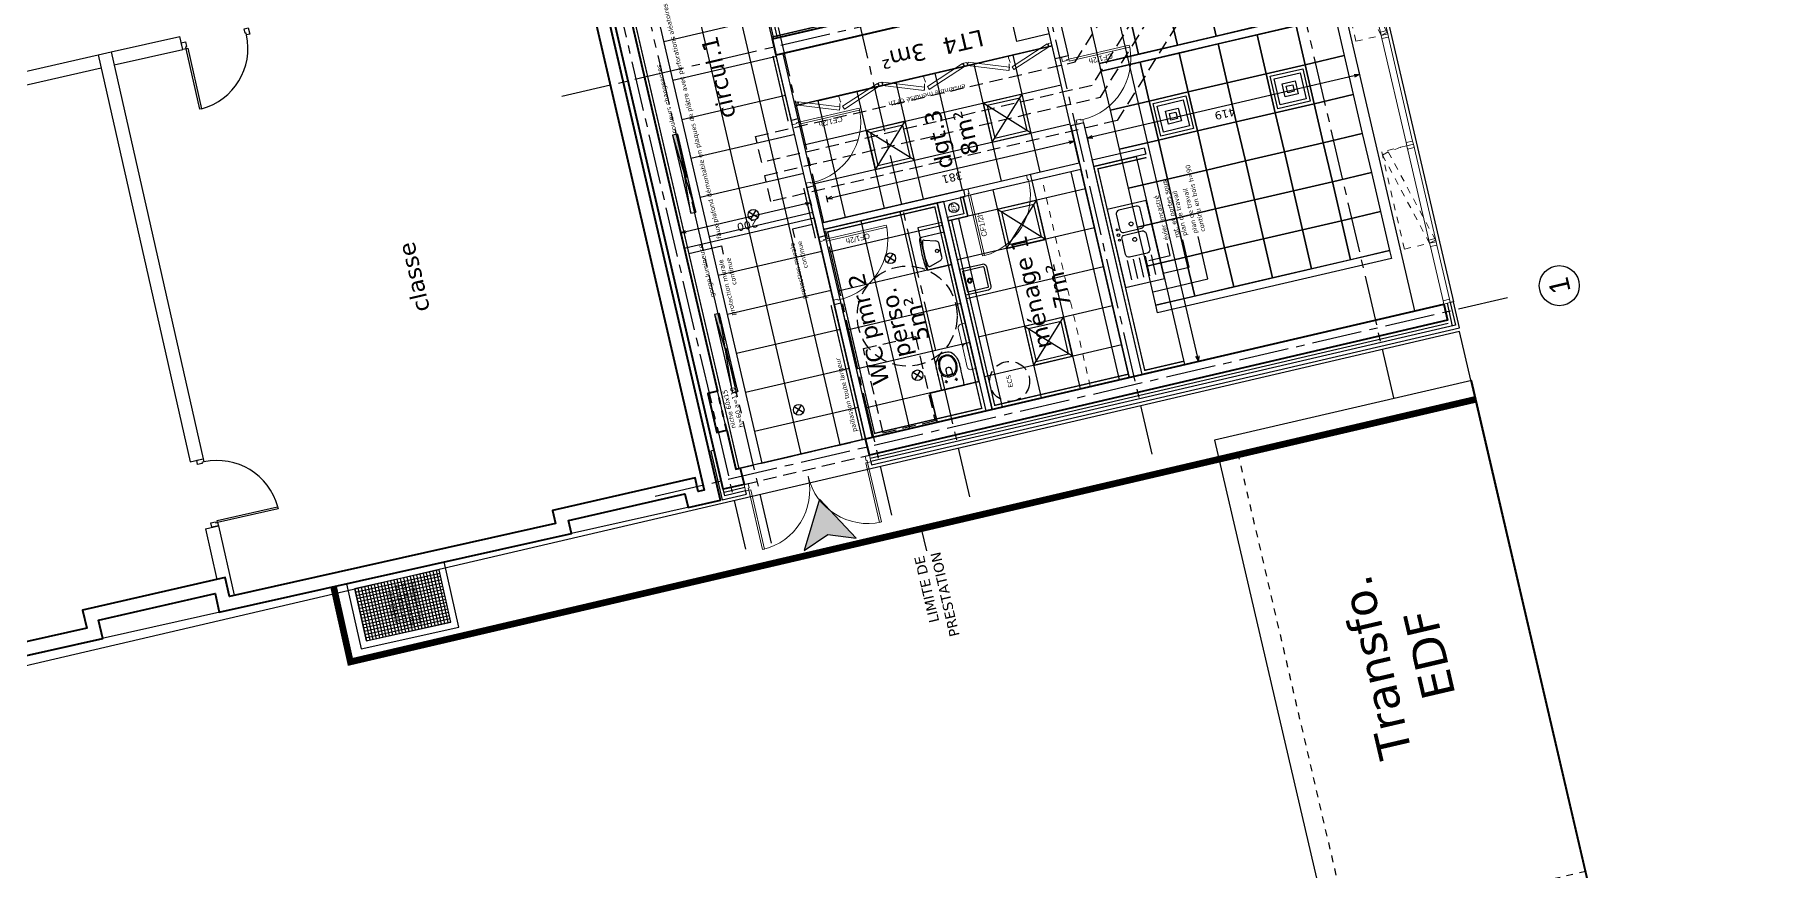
# Model space of a CAD drawing. Header units: metres. Extents: x 595893 to 596105, y 139631 to 139768.
# Drawn here: x 596079.45 to 596105.46, y 139663.07 to 139675.59 of the extents above; entities that cross this region are included whole.
import ezdxf
from ezdxf.enums import TextEntityAlignment as Align

# ---------------------------------------------------------------- set-up
doc = ezdxf.new("R2010")
doc.units = ezdxf.units.M
doc.header["$MEASUREMENT"] = 0
doc.header["$PDMODE"] = 3
doc.header["$PDSIZE"] = 0.1
for name, pattern in [('01', [0.15, 0.1, -0.05]), ('02', [0.28, 0.2, -0.08]), ('03', [0.7, 0.5, -0.2]), ('ACAD_ISO12W100', [21, 12, -3, 0, -3, 0, -3]), ('AXES', [2, 1.25, -0.25, 0.25, -0.25]), ('AXES2', [1.125, 0.75, -0.125, 0.125, -0.125]), ('DASHED', [0.75, 0.5, -0.25])]:
    doc.linetypes.add(name, pattern=pattern)
for name, color, linetype in [('00-AXE-0.00', 14, 'AXES2'), ('01-CLOISON-0.25', 3, 'Continuous'), ('01-DOUBLAGE-0.0x', 6, 'Continuous'), ('01-ISOL-0.08', 43, 'ISOLATION'), ('01-MEN-VU-0.13', 163, 'Continuous'), ('01-SANITAIRE-0.15', 44, 'Continuous'), ('02-VU-CACHE-01-0.10', 133, '01'), ('06-COT-50&100-0.20', 2, 'Continuous'), ('06-SYMB-DIVERS-0.20', 20, 'Continuous'), ('06-TXT-DETAILS-DIVERS-02.20', 2, 'Continuous'), ('06-TXT-DIVERS-0.20', 70, 'Continuous'), ('06-TXT-ETIQUETTES SURFACES', 210, 'Continuous'), ('07-CTA-0.13', 163, 'Continuous'), ('07-ECLAIRAGE-0.13', 31, 'Continuous'), ('07-PLAFONDS-0.13', 5, 'Continuous'), ('07-REVETEMENTS-INTER-0.10', 10, 'Continuous'), ('08-VU-0.08', 56, 'Continuous'), ('08-VU-0.13', 44, 'Continuous'), ('08-VU-0.20', 32, 'Continuous')]:
    doc.layers.add(name, color=color, linetype=linetype)
for name, color, linetype, lineweight in [('01-BETON-0.40', 4, 'Continuous', 40), ('01-MEN-CP-0.15', 2, 'Continuous', 18), ('01-MOBILIER-0.10', 10, 'Continuous', 9)]:
    doc.layers.add(name, color=color, linetype=linetype, lineweight=lineweight)
doc.styles.add('COT', font='verdana.ttf')
doc.styles.add('locaux 100', font='verdana.ttf', dxfattribs={"height": 0.22})
doc.styles.add('locaux 20', font='verdana.ttf', dxfattribs={"height": 0.07})
doc.styles.get("Standard").update_dxf_attribs({"font": 'arial.ttf'})
doc.linetypes.add('ISOLATION', pattern='A,0.0001,-0.1,[134,ltypeshp.shx,S=0.1,R=0,X=-0.1,Y=0],-0.2,[134,ltypeshp.shx,S=0.1,R=180,X=0.1,Y=0],-0.1', length=0.4001)
doc.dimstyles.new('COT50', dxfattribs={"dimtxt": 0.12, "dimasz": 0.08, "dimexe": 0.05, "dimexo": 0, "dimgap": 0.05, "dimtad": 1, "dimdec": 0, "dimlfac": 100, "dimzin": 0, "dimdsep": 46, "dimtxsty": 'COT', "dimblk": 'OPEN30', "dimcen": 0.04, "dimdle": 0.05, "dimclrd": 256, "dimclre": 256, "dimclrt": 6, "dimadec": 0, "dimazin": 0, "dimtm": 1e-09, "dimtfac": 1, "dimtdec": 0, "dimtmove": 1, "dimatfit": 0, "dimldrblk": 'OPEN30', "dimfxl": 0.05, "dimfxlon": 1, "dimtolj": 1, "dimtzin": 0, "dimlwd": -1, "dimlwe": -1, "dimarcsym": 0})

# ---------------------------------------------------------------- blocks, each defined once
blk = doc.blocks.new('P180')
for points in [[(-1.85, 0.915), (-1.85, 0), (-1.88, 0), (-1.88, 0.915)], [(-0.08, 0.915), (-0.08, 0), (-0.05, 0), (-0.05, 0.915)], [(0, 0), (0, -0.1), (-0.065, -0.1), (-0.065, -0.03), (-0.05, -0.03), (-0.05, 0)]]:
    blk.add_lwpolyline(points, close=True)
at = {"linetype": 'Continuous'}
blk.add_lwpolyline([(-1.93, 0), (-1.93, -0.1), (-1.865, -0.1), (-1.865, -0.03), (-1.88, -0.03), (-1.88, 0)], close=True, dxfattribs=at)
for centre, start, end in [((-1.88, 0), 0, 90), ((-0.05, 0), 90, 180)]:
    blk.add_arc(centre, 0.915, start, end)
at = {"linetype": 'Continuous', "text_generation_flag": 6}
blk.add_attdef('TEXTE', (-0.188, 0.598), '', height=0.08, rotation=90, dxfattribs=at)
blk = doc.blocks.new('fen150')
at = {"linetype": '01'}
blk.add_lwpolyline([(-1.55, 0), (-1.55, 0.388), (-0.05, 0.388), (-0.05, 0)], dxfattribs=at)
blk.add_lwpolyline([(-1.525, 0.292), (-0.076, -0.097), (-0.05, 0), (-1.499, 0.388)], close=True, dxfattribs=at)
for points in [[(-1.6, -0.1), (-1.55, -0.1), (-1.55, 0), (-1.6, 0)], [(-1.55, -0.1), (-1.5, -0.1), (-1.5, 0), (-1.55, 0)], [(-0.05, -0.1), (0, -0.1), (0, 0), (-0.05, 0)], [(-1.55, -0.1), (-0.05, -0.1), (-0.05, 0), (-1.55, 0)], [(-0.1, -0.1), (-0.05, -0.1), (-0.05, 0), (-0.1, 0)]]:
    blk.add_lwpolyline(points, close=True)
blk.add_arc((-0.05, 0), 1.5, 165, 180, dxfattribs=at)
blk = doc.blocks.new('lav')
for p, q in [((0, 0.5), (-0.35, 0.5)), ((-0.316, 0.45), (-0.15, 0.4)), ((-0.117, 0.367), (-0.117, 0.25)), ((0, 0), (0, 0.5)), ((0, 0), (-0.35, 0)), ((-0.316, 0.05), (-0.15, 0.1)), ((-0.117, 0.133), (-0.117, 0.25))]:
    blk.add_line(p, q)
blk.add_circle((-0.167, 0.25), 0.025)
for centre, radius, start, end in [((1.511, 0.231), 1.911, 172.4054, 179.4234), ((-0.33, 0.418), 0.0844, 103.8031, 129.327), ((0.498, 0.264), 0.864, 168.6901, 180.9211), ((-0.325, 0.425), 0.0264, 71.5651, 161.5651), ((-0.172, 0.344), 0.0598, 21.8014, 68.1986), ((1.511, 0.269), 1.911, 180.5766, 187.5946), ((-0.34, 0.062), 0.0625, 226.0761, 260.7938), ((0.498, 0.236), 0.864, 179.0789, 191.3099), ((-0.325, 0.075), 0.0264, 198.4349, 288.4349), ((-0.172, 0.156), 0.0598, 291.8014, 338.1986)]:
    blk.add_arc(centre, radius, start, end)
blk = doc.blocks.new('WCalliaSuspsansreserv-Plan')
at = {"linetype": 'Continuous'}
for points, knots in [([(-175.564, 0), (-175.564, 0), (174.9225, 0.001), (174.9225, 0.001), (174.9225, 0.001), (178.3975, -106.316), (178.7425, -212.6345), (177.9155, -318.9545), (177.9155, -318.9545), (177.545, -366.6675), (166.254, -424.003), (135.236, -466.73), (135.236, -466.73), (104.3415, -509.285), (60.766, -540.0365), (-0.3015, -539.9965), (-0.3015, -539.9965), (-72.7745, -539.9485), (-123.7985, -496.924), (-151.8715, -441.5495), (-151.8715, -441.5495), (-171.506, -402.8175), (-178.356, -357.626), (-178.632, -318.63), (-178.632, -318.63), (-179.385, -212.419), (-178.256, -106.209), (-175.564, 0)], [0, 0, 0, 0, 0.125, 0.125, 0.125, 0.1875, 0.25, 0.25, 0.25, 0.3125, 0.375, 0.375, 0.375, 0.4375, 0.5, 0.5, 0.5, 0.5625, 0.625, 0.625, 0.625, 0.6875, 0.75, 0.75, 0.75, 0.875, 1, 1, 1, 1]), ([(-0.175, -499.369), (-75.617, -499.369), (-136.774, -425.602), (-136.774, -334.606), (-136.774, -334.606), (-136.774, -243.6095), (-75.617, -169.8425), (-0.175, -169.8425), (-0.175, -169.8425), (75.2665, -169.8425), (136.4235, -243.6095), (136.4235, -334.606), (136.4235, -334.606), (136.4235, -425.602), (75.2665, -499.369), (-0.175, -499.369)], [0, 0, 0, 0, 0.2, 0.2, 0.2, 0.3, 0.4, 0.4, 0.4, 0.5, 0.6, 0.6, 0.6, 0.8, 1, 1, 1, 1]), ([(-0.2505, -487.4275), (-67.9855, -487.4275), (-122.895, -421.2465), (-122.895, -339.6085), (-122.895, -339.6085), (-122.895, -257.97), (-67.9855, -191.7895), (-0.2505, -191.7895), (-0.2505, -191.7895), (67.4845, -191.7895), (122.394, -257.97), (122.394, -339.6085), (122.394, -339.6085), (122.394, -421.2465), (67.4845, -487.4275), (-0.2505, -487.4275)], [0, 0, 0, 0, 0.2, 0.2, 0.2, 0.3, 0.4, 0.4, 0.4, 0.5, 0.6, 0.6, 0.6, 0.8, 1, 1, 1, 1]), ([(-77.8015, -117.351), (-81.9175, -117.351), (-85.2545, -114.0145), (-85.2545, -109.898), (-85.2545, -109.898), (-85.2545, -105.782), (-81.9175, -102.4455), (-77.8015, -102.4455), (-77.8015, -102.4455), (-73.6855, -102.4455), (-70.3485, -105.782), (-70.3485, -109.898), (-70.3485, -109.898), (-70.3485, -114.0145), (-73.6855, -117.351), (-77.8015, -117.351)], [0, 0, 0, 0, 0.2, 0.2, 0.2, 0.3, 0.4, 0.4, 0.4, 0.5, 0.6, 0.6, 0.6, 0.8, 1, 1, 1, 1]), ([(-44.891, -219.375), (-44.96, -215.282), (-42.295, -210.4525), (-38.5185, -208.875), (-38.5185, -208.875), (-26.5195, -203.8605), (-13.36, -200.7605), (-0.3545, -200.7605), (-0.3545, -200.7605), (12.756, -200.7605), (26.041, -203.8105), (38.133, -208.878), (38.133, -208.878), (41.9265, -210.4675), (44.601, -215.4065), (44.397, -219.515), (44.397, -219.515), (42.7995, -251.706), (45.7775, -310.371), (-0.244, -310.319), (-0.244, -310.319), (-46.2655, -310.267), (-44.3025, -254.0065), (-44.891, -219.375)], [0, 0, 0, 0, 0.1428571429, 0.1428571429, 0.1428571429, 0.2142857143, 0.2857142857, 0.2857142857, 0.2857142857, 0.3571428571, 0.4285714286, 0.4285714286, 0.4285714286, 0.5, 0.5714285714, 0.5714285714, 0.5714285714, 0.6428571429, 0.7142857143, 0.7142857143, 0.7142857143, 0.8571428571, 1, 1, 1, 1]), ([(77.278, -117.351), (73.162, -117.351), (69.8255, -114.0145), (69.8255, -109.898), (69.8255, -109.898), (69.8255, -105.782), (73.162, -102.4455), (77.278, -102.4455), (77.278, -102.4455), (81.3945, -102.4455), (84.731, -105.782), (84.731, -109.898), (84.731, -109.898), (84.731, -114.0145), (81.3945, -117.351), (77.278, -117.351)], [0, 0, 0, 0, 0.2, 0.2, 0.2, 0.3, 0.4, 0.4, 0.4, 0.5, 0.6, 0.6, 0.6, 0.8, 1, 1, 1, 1])]:
    blk.add_open_spline(points, degree=3, knots=knots, dxfattribs=at)
at = {"linetype": 'DASHED'}
for points in [[(-57.1305, -110.108), (-57.1305, -110.108), (-103.4175, -110.108), (-103.4175, -110.108)], [(-77.6425, -131.902), (-77.6425, -131.902), (-77.6425, -88.6285), (-77.6425, -88.6285)], [(98.1545, -109.742), (98.1545, -109.742), (51.8675, -109.742), (51.8675, -109.742)], [(77.6425, -131.536), (77.6425, -131.536), (77.6425, -88.2625), (77.6425, -88.2625)]]:
    blk.add_open_spline(points, degree=3, dxfattribs=at)
blk = doc.blocks.new('vidoir40x40')
for points in [[(-0.2, 0), (0.2, 0), (0.2, 0.35, 0.414214), (0.15, 0.4), (-0.15, 0.4, 0.414214), (-0.2, 0.35)], [(-0.16, 0.04), (0.16, 0.04), (0.16, 0.35, 0.414214), (0.15, 0.36), (-0.15, 0.36, 0.414214), (-0.16, 0.35)]]:
    blk.add_lwpolyline(points, format="xyb", close=True)
for radius in [0.035, 0.025]:
    blk.add_circle((0, 0.11), radius)
blk = doc.blocks.new('_Open30')
at = {"color": 0, "linetype": 'ByBlock', "lineweight": -2}
for p, q in [((-1, 0.27), (0, 0)), ((0, 0), (-1, -0.27)), ((0, 0), (-1, 0))]:
    blk.add_line(p, q, dxfattribs=at)
blk = doc.blocks.new('*D51')
at = {"layer": '06-COT-50&100-0.20', "transparency": 16777216}
for p, q in [((596093.909, 139683.315), (596094.006, 139683.338)), ((596096.883, 139670.774), (596093.975, 139683.249)), ((596096.853, 139670.685), (596096.95, 139670.708))]:
    blk.add_line(p, q, dxfattribs=at)
at = {"layer": 'Defpoints', "color": 0, "transparency": 16777216}
for p in [(596093.957, 139683.327), (596093.112, 139683.13), (596096.056, 139670.499)]:
    blk.add_point(p, dxfattribs=at)
at = {"layer": '06-COT-50&100-0.20', "transparency": 16777216, "xscale": 0.08, "yscale": 0.08, "zscale": 0.08}
for p, rotation in [((596093.957, 139683.327), 103.1212703830424), ((596096.901, 139670.696), 283.1212703830424)]:
    blk.add_blockref('_Open30', p, dxfattribs=dict(at, rotation=rotation))
at = {"layer": '06-COT-50&100-0.20', "color": 6, "transparency": 16777216, "insert": (596095.32, 139676.986), "char_height": 0.12, "attachment_point": 5, "rotation": 103.1213, "style": 'COT'}
blk.add_mtext('\\A1;1297', dxfattribs=at)
blk = doc.blocks.new('*D55')
at = {"layer": '06-COT-50&100-0.20', "transparency": 16777216}
for p, q in [((596099.237, 139674.973), (596095.309, 139674.057)), ((596099.303, 139675.04), (596099.326, 139674.942)), ((596095.22, 139674.088), (596095.243, 139673.99))]:
    blk.add_line(p, q, dxfattribs=at)
at = {"layer": 'Defpoints', "color": 0, "transparency": 16777216}
for p in [(596098.668, 139677.766), (596094.716, 139676.25), (596095.231, 139674.039)]:
    blk.add_point(p, dxfattribs=at)
at = {"layer": '06-COT-50&100-0.20', "transparency": 16777216, "xscale": 0.08, "yscale": 0.08, "zscale": 0.08}
for p, rotation in [((596099.315, 139674.991), 13.12127038304243), ((596095.231, 139674.039), 193.1212703830424)]:
    blk.add_blockref('_Open30', p, dxfattribs=dict(at, rotation=rotation))
at = {"layer": '06-COT-50&100-0.20', "color": 6, "transparency": 16777216, "insert": (596097.298, 139674.405), "char_height": 0.12, "attachment_point": 5, "rotation": 193.1213, "style": 'COT'}
blk.add_mtext('\\A1;419', dxfattribs=at)
blk = doc.blocks.new('*D56')
at = {"layer": '06-COT-50&100-0.20', "transparency": 16777216}
for p, q in [((596094.959, 139673.975), (596091.404, 139673.147)), ((596095.025, 139674.042), (596095.048, 139673.945)), ((596091.315, 139673.177), (596091.337, 139673.08))]:
    blk.add_line(p, q, dxfattribs=at)
at = {"layer": 'Defpoints', "color": 0, "transparency": 16777216}
for p in [(596094.521, 139676.204), (596090.811, 139675.339), (596091.326, 139673.129)]:
    blk.add_point(p, dxfattribs=at)
at = {"layer": '06-COT-50&100-0.20', "transparency": 16777216, "xscale": 0.08, "yscale": 0.08, "zscale": 0.08}
for p, rotation in [((596095.036, 139673.994), 13.12127038304243), ((596091.326, 139673.129), 193.1212703830424)]:
    blk.add_blockref('_Open30', p, dxfattribs=dict(at, rotation=rotation))
at = {"layer": '06-COT-50&100-0.20', "color": 6, "transparency": 16777216, "insert": (596093.207, 139673.451), "char_height": 0.12, "attachment_point": 5, "rotation": 193.1213, "style": 'COT'}
blk.add_mtext('\\A1;381', dxfattribs=at)
blk = doc.blocks.new('*D57')
at = {"layer": '06-COT-50&100-0.20', "transparency": 16777216}
for p, q in [((596091.071, 139673.121), (596091.094, 139673.023)), ((596091.005, 139673.054), (596089.213, 139672.636)), ((596089.123, 139672.667), (596089.146, 139672.569))]:
    blk.add_line(p, q, dxfattribs=at)
at = {"layer": 'Defpoints', "color": 0, "transparency": 16777216}
for p in [(596088.856, 139673.814), (596091.029, 139673.301), (596089.135, 139672.618)]:
    blk.add_point(p, dxfattribs=at)
at = {"layer": '06-COT-50&100-0.20', "transparency": 16777216, "xscale": 0.08, "yscale": 0.08, "zscale": 0.08}
for p, rotation in [((596091.082, 139673.072), 13.12127038304243), ((596089.135, 139672.618), 193.1212703830424)]:
    blk.add_blockref('_Open30', p, dxfattribs=dict(at, rotation=rotation))
at = {"layer": '06-COT-50&100-0.20', "color": 6, "transparency": 16777216, "insert": (596090.134, 139672.735), "char_height": 0.12, "attachment_point": 5, "rotation": 193.1213, "style": 'COT'}
blk.add_mtext('\\A1;200', dxfattribs=at)
blk = doc.blocks.new('P90')
at = {"linetype": 'Continuous'}
for points in [[(-0.05, 0.929), (-0.05, 0), (-0.08, 0), (-0.08, 0.929)], [(-0.965, -0.03), (-0.965, -0.1), (-1.03, -0.1), (-1.03, 0), (-0.98, 0), (-0.98, -0.03)], [(0, 0), (0, -0.1), (-0.065, -0.1), (-0.065, -0.03), (-0.05, -0.03), (-0.05, 0)]]:
    blk.add_lwpolyline(points, close=True, dxfattribs=at)
blk.add_arc((-0.043, -0.006), 0.937, 92.2388, 179.6062, dxfattribs=at)
at = {"linetype": 'Continuous', "text_generation_flag": 6}
blk.add_attdef('TEXTE', text='', height=0.08, rotation=90, dxfattribs=at).set_placement((-0.188, 0.469), align=Align.CENTER)
blk = doc.blocks.new('Eclairage-Pl-60x60')
for p, q in [((-0.3, 0.3), (0.3, -0.3)), ((-0.3, -0.3), (0.3, 0.3))]:
    blk.add_line(p, q)
for points in [[(-0.3, -0.3), (0.3, -0.3), (0.3, 0.3), (-0.3, 0.3)], [(-0.25, -0.25), (0.25, -0.25), (0.25, 0.25), (-0.25, 0.25)]]:
    blk.add_lwpolyline(points, close=True)
blk = doc.blocks.new('elem-cuis')
for p, q in [((0.115, -0.81), (0.115, -1.11)), ((0.2075, -0.81), (0.2075, -1.11)), ((0.3, -0.81), (0.3, -1.11)), ((0.3925, -0.81), (0.3925, -1.11)), ((0.485, -0.81), (0.485, -1.11))]:
    blk.add_line(p, q)
blk.add_lwpolyline([(0, -1.2), (0.6, -1.2), (0.6, 0), (0, 0)], close=True)
for points in [[(0.165, -0.39), (0.435, -0.39, 0.4142136), (0.485, -0.34), (0.485, -0.1, 0.4142136), (0.435, -0.05), (0.165, -0.05, 0.4142136), (0.115, -0.1), (0.115, -0.34, 0.4142136)], [(0.165, -0.43), (0.435, -0.43, -0.4142136), (0.485, -0.48), (0.485, -0.72, -0.4142136), (0.435, -0.77), (0.165, -0.77, -0.4142136), (0.115, -0.72), (0.115, -0.48, -0.4142136)]]:
    blk.add_lwpolyline(points, format="xyb", close=True)
for centre, radius in [((0.3, -0.29), 0.03), ((0.075, -0.41), 0.02), ((0.075, -0.33), 0.015), ((0.075, -0.33), 0.015), ((0.075, -0.49), 0.015), ((0.3, -0.53), 0.03)]:
    blk.add_circle(centre, radius)
blk = doc.blocks.new('diffuseur60x60')
at = {"layer": '07-CTA-0.13'}
for points in [[(0, 0), (0, -0.6), (-0.6, -0.6), (-0.6, 0)], [(-0.05, -0.05), (-0.05, -0.55), (-0.55, -0.55), (-0.55, -0.05)], [(-0.1, -0.1), (-0.1, -0.5), (-0.5, -0.5), (-0.5, -0.1)], [(-0.2, -0.2), (-0.2, -0.4), (-0.4, -0.4), (-0.4, -0.2)], [(-0.25, -0.25), (-0.25, -0.35), (-0.35, -0.35), (-0.35, -0.25)]]:
    blk.add_lwpolyline(points, close=True, dxfattribs=at)
blk = doc.blocks.new('A$C5A8F1080')
at = {"layer": '08-VU-0.08'}
h = blk.add_hatch(dxfattribs=at)
h.set_pattern_fill('_USER', color=256, scale=0.05, angle=89.6148, double=1, pattern_type=0)
h.set_pattern_definition([(192.73609, (596115.973874, 139701.112337), (0.011023033, -0.048769793), []), (282.73609, (596115.973874, 139701.112337), (0.048769793, 0.011023033), [])])
h.paths.add_polyline_path([(596085.513, 139667.569), (596084.244, 139667.285), (596084.418, 139666.504), (596085.687, 139666.788)])
for points in [[(596085.588, 139667.688), (596084.124, 139667.361), (596084.343, 139666.385), (596085.806, 139666.712)], [(596085.513, 139667.569), (596084.244, 139667.285), (596084.418, 139666.504), (596085.687, 139666.788)]]:
    blk.add_lwpolyline(points, close=True, dxfattribs=at)
at = {"layer": '06-TXT-DETAILS-DIVERS-02.20', "insert": (596084.934, 139667.029), "char_height": 0.07, "width": 1.22139, "attachment_point": 5, "rotation": 102.6025, "style": 'locaux 20'}
blk.add_mtext('\\Pcaillebotis\\Pcour anglaise\\Pde ventilation vide-sanitaire', dxfattribs=at)

msp = doc.modelspace()

# ---------------------------------------------------------------- hatches: boundary and pattern name
at = {"layer": '06-SYMB-DIVERS-0.20'}
h = msp.add_hatch(color=256, dxfattribs=at)
h.dxf.hatch_style = 1
h.paths.add_polyline_path([(596091.765, 139668.043), (596091.218, 139668.627), (596090.986, 139667.862), (596091.341, 139668.098)])
at = {"layer": '07-ECLAIRAGE-0.13'}
h = msp.add_hatch(color=256, dxfattribs=at)
h.dxf.hatch_style = 1
h.paths.add_polyline_path([(596089.014, 139674.082), (596089.189, 139673.507), (596089.092, 139674.1)])
h = msp.add_hatch(color=256, dxfattribs=at)
h.dxf.hatch_style = 1
h.paths.add_polyline_path([(596089.64, 139671.396), (596089.815, 139670.82), (596089.718, 139671.414)])

# ---------------------------------------------------------------- linework, layer by layer
at = {"layer": '00-AXE-0.00'}
for p, q in [((596099.828, 139670.147), (596085.783, 139730.398)), ((596096.207, 139669.302), (596082.162, 139729.554)), ((596093.473, 139668.665), (596079.429, 139728.917)), ((596092.302, 139668.392), (596078.257, 139728.644)), ((596090.11, 139667.881), (596076.066, 139728.133)), ((596090.498, 139667.972), (596076.453, 139728.224)), ((596100.134, 139677.641), (596087.306, 139674.651)), ((596101.532, 139671.647), (596088.703, 139668.657))]:
    msp.add_line(p, q, dxfattribs=at)
at = {"layer": '00-AXE-0.00', "linetype": 'Continuous'}
msp.add_circle((596102.311, 139671.829), 0.3, dxfattribs=at)
at = {"layer": '01-BETON-0.40', "linetype": '01'}
msp.add_line((596089.824, 139669.663), (596089.687, 139670.247), dxfattribs=at)
at = {"layer": '01-BETON-0.40'}
for points in [[(596090.51, 139675.526), (596094.416, 139676.437), (596092.869, 139683.073), (596092.528, 139682.994), (596092.471, 139683.237), (596093.055, 139683.373), (596094.716, 139676.25), (596090.567, 139675.283)], [(596087.781, 139677.324), (596088.025, 139677.38), (596089.687, 139670.247), (596089.541, 139670.213), (596089.677, 139669.629), (596089.824, 139669.663), (596089.96, 139669.078), (596090.028, 139669.094), (596090.085, 139668.851), (596089.773, 139668.778)], [(596091.908, 139669.532), (596100.578, 139671.554), (596100.635, 139671.31), (596091.964, 139669.289)]]:
    msp.add_lwpolyline(points, close=True, dxfattribs=at)
msp.add_lwpolyline([(596068.609, 139663.892), (596080.466, 139666.543), (596080.404, 139666.816), (596082.151, 139667.215), (596082.215, 139666.934), (596087.498, 139668.115), (596087.453, 139668.311), (596089.199, 139668.711), (596089.246, 139668.506), (596089.729, 139668.614), (596087.713, 139677.308), (596087.518, 139677.262), (596089.489, 139668.765), (596089.397, 139668.745), (596089.35, 139668.95), (596087.213, 139668.462), (596087.258, 139668.266), (596082.366, 139667.173), (596082.301, 139667.455), (596080.165, 139666.966), (596080.227, 139666.694), (596068.471, 139664.066)], dxfattribs=at)
at = {"layer": '01-CLOISON-0.25'}
for p, q in [((596094.716, 139676.25), (596094.944, 139675.272)), ((596094.749, 139675.226), (596094.521, 139676.204)), ((596094.944, 139675.272), (596094.749, 139675.226))]:
    msp.add_line(p, q, dxfattribs=at)
msp.add_lwpolyline([(596094.662, 139675.601), (596094.175, 139675.487), (596094.034, 139676.091)], dxfattribs=at)
for points in [[(596090.795, 139674.305), (596090.567, 139675.283), (596090.665, 139675.305), (596090.893, 139674.327)], [(596096.056, 139670.499), (596095.178, 139674.269), (596094.983, 139674.223), (596095.862, 139670.454)], [(596095.33, 139673.616), (596095.307, 139673.713), (596096.086, 139673.895), (596096.109, 139673.798)], [(596094.405, 139673.4), (596094.382, 139673.498), (596095.112, 139673.668), (596095.135, 139673.571)], [(596091.204, 139672.552), (596091.029, 139673.301), (596091.126, 139673.324), (596091.301, 139672.574)], [(596093.379, 139673.264), (596091.256, 139672.769), (596091.278, 139672.672), (596093.402, 139673.167)], [(596092.983, 139673.069), (596093.709, 139669.952), (596093.807, 139669.975), (596093.08, 139673.092)], [(596093.137, 139672.848), (596093.148, 139672.799), (596093.44, 139672.868), (596093.372, 139673.16), (596093.324, 139673.148), (596093.38, 139672.905)], [(596091.908, 139669.532), (596091.438, 139671.548), (596091.535, 139671.571), (596092.005, 139669.555)]]:
    msp.add_lwpolyline(points, close=True, dxfattribs=at)
at = {"layer": '01-DOUBLAGE-0.0x'}
for points in [[(596100.675, 139671.576), (596100.755, 139671.235), (596091.987, 139669.192), (596091.998, 139669.143), (596100.815, 139671.198), (596100.724, 139671.588)], [(596089.588, 139669.351), (596089.758, 139668.621), (596090.119, 139668.705), (596090.107, 139668.753), (596089.796, 139668.681), (596089.637, 139669.363)]]:
    msp.add_lwpolyline(points, close=True, dxfattribs=at)
at = {"layer": '01-ISOL-0.08', "ltscale": 0.1}
for p, q in [((596100.627, 139671.565), (596100.706, 139671.224)), ((596100.646, 139671.261), (596091.976, 139669.24)), ((596090.096, 139668.802), (596089.784, 139668.73))]:
    msp.add_line(p, q, dxfattribs=at)
at = {"layer": '01-MEN-CP-0.15'}
for points in [[(596094.132, 139675.068), (596094.104, 139675.11), (596094.628, 139675.452), (596094.655, 139675.41)], [(596094.692, 139675.47), (596094.704, 139675.421), (596094.655, 139675.41), (596094.644, 139675.458)], [(596099.748, 139675.554), (596100.111, 139673.996), (596100.014, 139673.973), (596099.651, 139675.531)], [(596093.426, 139675.175), (596093.438, 139675.126), (596093.389, 139675.115), (596093.378, 139675.163)], [(596094.058, 139675.051), (596094.064, 139675.101), (596093.444, 139675.176), (596093.438, 139675.126)], [(596092.861, 139674.77), (596092.834, 139674.812), (596093.362, 139675.156), (596093.389, 139675.115)], [(596091.59, 139674.476), (596091.562, 139674.518), (596092.086, 139674.859), (596092.113, 139674.817)], [(596092.102, 139674.866), (596092.113, 139674.817), (596092.162, 139674.828), (596092.151, 139674.877)], [(596092.787, 139674.753), (596092.793, 139674.803), (596092.168, 139674.878), (596092.162, 139674.828)], [(596090.836, 139674.571), (596090.847, 139674.522), (596090.896, 139674.533), (596090.884, 139674.582)], [(596091.516, 139674.459), (596091.522, 139674.508), (596090.902, 139674.583), (596090.896, 139674.533)], [(596100.475, 139672.438), (596100.664, 139671.625), (596100.567, 139671.602), (596100.377, 139672.415)], [(596100.664, 139671.625), (596100.675, 139671.576), (596100.578, 139671.554), (596100.567, 139671.602)]]:
    msp.add_lwpolyline(points, close=True, dxfattribs=at)
for points in [[(596093.365, 139670.899, -0.000076), (596093.365, 139670.899), (596093.297, 139671.191, -0.414214), (596093.335, 139671.251), (596093.403, 139671.267)], [(596093.562, 139670.585), (596093.493, 139670.57, -0.414214), (596093.433, 139670.607), (596093.365, 139670.899, -0.414214), (596093.403, 139670.959), (596093.471, 139670.975)]]:
    msp.add_lwpolyline(points, format="xyb", dxfattribs=at)
at = {"layer": '01-MEN-CP-0.15', "linetype": '01', "ltscale": 0.5}
for centre, radius, start, end in [((596094.655, 139675.41), 0.625, 193.1213, 213.1213), ((596093.438, 139675.126), 0.625, 353.1213, 13.1213), ((596093.389, 139675.115), 0.63, 193.1213, 213.1213), ((596092.162, 139674.828), 0.63, 353.1213, 13.1213), ((596092.113, 139674.817), 0.625, 193.1213, 213.1213), ((596090.896, 139674.533), 0.625, 353.1213, 13.1213)]:
    msp.add_arc(centre, radius, start, end, dxfattribs=at)
at = {"layer": '01-MEN-VU-0.13'}
msp.add_lwpolyline([(596090.53, 139675.531), (596090.121, 139677.284), (596090.17, 139677.295), (596090.579, 139675.542)], close=True, dxfattribs=at)
at = {"layer": '01-MOBILIER-0.10', "linetype": '01'}
msp.add_line((596095.277, 139670.318), (596094.551, 139673.434), dxfattribs=at)
at = {"layer": '01-SANITAIRE-0.15'}
msp.add_lwpolyline([(596093.198, 139672.144), (596093.051, 139672.777), (596092.691, 139672.693), (596092.838, 139672.06)], close=True, dxfattribs=at)
msp.add_lwpolyline([(596093.607, 139670.391), (596092.877, 139670.22), (596092.979, 139669.782)], dxfattribs=at)
msp.add_circle((596093.23, 139672.998), 0.075, dxfattribs=at)
at = {"layer": '01-SANITAIRE-0.15', "linetype": '02'}
msp.add_circle((596094.068, 139670.395), 0.3, dxfattribs=at)
at = {"layer": '02-VU-CACHE-01-0.10', "linetype": '02'}
for p, q in [((596090.028, 139669.094), (596091.908, 139669.532)), ((596090.085, 139668.851), (596091.964, 139669.289))]:
    msp.add_line(p, q, dxfattribs=at)
at = {"layer": '02-VU-CACHE-01-0.10', "color": 251, "true_color": 0x666666}
msp.add_lwpolyline([(596102.711, 139663.052), (596099.147, 139662.216), (596097.502, 139669.287), (596101.067, 139670.117)], dxfattribs=at)
at = {"layer": '06-SYMB-DIVERS-0.20', "linetype": '02'}
msp.add_lwpolyline([(596091.875, 139670.885), (596092.654, 139671.067), (596092.949, 139669.801), (596092.17, 139669.619)], close=True, dxfattribs=at)
at = {"layer": '06-SYMB-DIVERS-0.20'}
msp.add_lwpolyline([(596091.765, 139668.043), (596091.218, 139668.627), (596090.986, 139667.862), (596091.341, 139668.098), (596091.765, 139668.043)], dxfattribs=at)
at = {"layer": '06-SYMB-DIVERS-0.20', "linetype": '02'}
msp.add_circle((596092.532, 139671.373), 0.75, dxfattribs=at)
at = {"layer": '06-TXT-DETAILS-DIVERS-02.20'}
for points in [[(596091.112, 139672.744), (596090.813, 139672.674), (596090.842, 139672.549)], [(596089.255, 139672.311), (596089.744, 139672.425), (596089.773, 139672.3)], [(596096.155, 139672.208), (596096.475, 139672.282), (596096.433, 139672.46)], [(596096.221, 139671.738), (596097.041, 139671.93), (596096.893, 139672.568)], [(596096.37, 139672.016), (596096.758, 139672.106), (596096.663, 139672.514)], [(596092.743, 139668.187), (596092.82, 139667.854)]]:
    msp.add_lwpolyline(points, dxfattribs=at)
at = {"layer": '06-TXT-DETAILS-DIVERS-02.20', "color": 251, "linetype": '03', "true_color": 0x666666, "const_width": 0.1}
msp.add_lwpolyline([(596101.065, 139670.127), (596084.181, 139666.191), (596083.929, 139667.317)], dxfattribs=at)
at = {"layer": '07-CTA-0.13', "linetype": '02'}
for points in [[(596084.977, 139725.487), (596096.574, 139675.737), (596095.681, 139674.302), (596090.485, 139673.091), (596090.395, 139673.481), (596095.429, 139674.654), (596096.146, 139675.808), (596092.669, 139690.727)], [(596081.376, 139717.322), (596087.781, 139689.847), (596093.608, 139685.818), (596095.933, 139675.843), (596095.303, 139674.83), (596090.349, 139673.675), (596090.258, 139674.065), (596095.051, 139675.182), (596095.506, 139675.913), (596093.253, 139685.577), (596087.426, 139689.606), (596081.024, 139717.07)]]:
    msp.add_lwpolyline(points, dxfattribs=at)
at = {"layer": '07-ECLAIRAGE-0.13'}
for p, q in [((596089.014, 139674.082), (596089.364, 139672.931)), ((596089.287, 139672.913), (596089.092, 139674.1)), ((596090.292, 139672.848), (596090.156, 139672.932)), ((596090.182, 139672.822), (596090.266, 139672.958)), ((596092.346, 139672.197), (596092.21, 139672.281)), ((596092.236, 139672.171), (596092.32, 139672.307)), ((596089.64, 139671.396), (596089.991, 139670.245)), ((596089.913, 139670.227), (596089.718, 139671.414)), ((596092.754, 139670.444), (596092.618, 139670.528)), ((596092.644, 139670.418), (596092.729, 139670.554)), ((596090.973, 139669.926), (596090.837, 139670.011)), ((596090.863, 139669.901), (596090.947, 139670.036))]:
    msp.add_line(p, q, dxfattribs=at)
for points in [[(596095.414, 139675.16), (596098.92, 139675.977), (596098.948, 139675.86), (596095.442, 139675.043)], [(596089.014, 139674.082), (596089.287, 139672.913), (596089.364, 139672.931), (596089.092, 139674.1)], [(596096.259, 139671.537), (596099.765, 139672.354), (596099.792, 139672.237), (596096.286, 139671.42)], [(596089.64, 139671.396), (596089.913, 139670.227), (596089.991, 139670.245), (596089.718, 139671.414)]]:
    msp.add_lwpolyline(points, close=True, dxfattribs=at)
for centre in [(596090.224, 139672.89), (596092.278, 139672.239), (596092.686, 139670.486), (596090.905, 139669.969)]:
    msp.add_circle(centre, 0.08, dxfattribs=at)
at = {"layer": '07-PLAFONDS-0.13'}
for p, q in [((596087.992, 139681.936), (596090.936, 139669.306)), ((596088.577, 139682.073), (596091.521, 139669.442)), ((596090.435, 139675.848), (596088.88, 139675.485)), ((596090.572, 139675.263), (596089.016, 139674.901)), ((596091.188, 139674.601), (596094.704, 139675.421)), ((596094.528, 139673.532), (596094.119, 139675.285)), ((596093.359, 139673.259), (596092.951, 139675.012)), ((596093.944, 139673.396), (596093.535, 139675.149)), ((596090.708, 139674.679), (596089.152, 139674.316)), ((596090.983, 139673.938), (596094.84, 139674.837)), ((596092.191, 139672.987), (596091.782, 139674.74)), ((596092.775, 139673.123), (596092.366, 139674.876)), ((596091.606, 139672.851), (596091.198, 139674.604)), ((596091.12, 139673.353), (596094.976, 139674.252)), ((596090.844, 139674.095), (596089.289, 139673.732)), ((596090.98, 139673.51), (596089.425, 139673.148)), ((596094.4, 139673.399), (596095.126, 139670.283)), ((596094.984, 139673.535), (596095.711, 139670.419)), ((596095.203, 139673.278), (596093.148, 139672.799)), ((596093.815, 139673.263), (596094.542, 139670.147)), ((596091.117, 139672.926), (596089.561, 139672.563)), ((596092.423, 139672.938), (596093.047, 139670.26)), ((596093.299, 139672.835), (596093.958, 139670.01)), ((596093.062, 139672.73), (596091.358, 139672.332)), ((596091.838, 139672.802), (596092.565, 139669.686)), ((596095.339, 139672.694), (596093.284, 139672.215)), ((596091.253, 139672.342), (596089.697, 139671.979)), ((596093.198, 139672.145), (596091.494, 139671.748)), ((596095.476, 139672.11), (596093.421, 139671.631)), ((596091.389, 139671.757), (596089.834, 139671.395)), ((596093.334, 139671.561), (596091.63, 139671.164)), ((596095.612, 139671.525), (596093.596, 139671.056)), ((596091.525, 139671.173), (596089.97, 139670.81)), ((596093.47, 139670.977), (596091.766, 139670.579)), ((596095.748, 139670.941), (596093.693, 139670.462)), ((596091.661, 139670.589), (596090.106, 139670.226)), ((596093.607, 139670.392), (596091.902, 139669.995)), ((596091.798, 139670.004), (596090.242, 139669.642))]:
    msp.add_line(p, q, dxfattribs=at)
for points in [[(596087.408, 139681.8), (596090.352, 139669.17), (596091.908, 139669.532), (596088.963, 139682.163)], [(596097.031, 139676.153), (596097.616, 139676.289), (596097.752, 139675.705), (596097.167, 139675.569)], [(596095.863, 139675.88), (596096.447, 139676.017), (596096.583, 139675.432), (596095.999, 139675.296)], [(596096.447, 139676.017), (596097.031, 139676.153), (596097.167, 139675.569), (596096.583, 139675.432)], [(596095.278, 139675.744), (596095.863, 139675.88), (596095.999, 139675.296), (596095.414, 139675.16)], [(596097.779, 139675.588), (596098.363, 139675.724), (596098.5, 139675.14), (596097.915, 139675.004)], [(596098.363, 139675.724), (596098.948, 139675.86), (596099.084, 139675.276), (596098.5, 139675.14)], [(596096.61, 139675.315), (596097.195, 139675.452), (596097.331, 139674.867), (596096.747, 139674.731)], [(596097.195, 139675.452), (596097.779, 139675.588), (596097.915, 139675.004), (596097.331, 139674.867)], [(596095.112, 139673.668), (596094.704, 139675.421), (596090.847, 139674.522), (596091.256, 139672.769)], [(596095.442, 139675.043), (596096.026, 139675.179), (596096.162, 139674.595), (596095.578, 139674.459)], [(596096.026, 139675.179), (596096.61, 139675.315), (596096.747, 139674.731), (596096.162, 139674.595)], [(596098.5, 139675.14), (596099.084, 139675.276), (596099.22, 139674.692), (596098.636, 139674.555)], [(596097.331, 139674.867), (596097.915, 139675.004), (596098.051, 139674.419), (596097.467, 139674.283)], [(596097.915, 139675.004), (596098.5, 139675.14), (596098.636, 139674.555), (596098.051, 139674.419)], [(596096.162, 139674.595), (596096.747, 139674.731), (596096.883, 139674.147), (596096.298, 139674.011)], [(596096.747, 139674.731), (596097.331, 139674.867), (596097.467, 139674.283), (596096.883, 139674.147)], [(596098.636, 139674.555), (596099.22, 139674.692), (596099.356, 139674.107), (596098.772, 139673.971)], [(596095.578, 139674.459), (596096.162, 139674.595), (596096.298, 139674.011), (596095.714, 139673.874)], [(596097.467, 139674.283), (596098.051, 139674.419), (596098.188, 139673.835), (596097.603, 139673.699)], [(596098.051, 139674.419), (596098.636, 139674.555), (596098.772, 139673.971), (596098.188, 139673.835)], [(596096.298, 139674.011), (596096.883, 139674.147), (596097.019, 139673.562), (596096.435, 139673.426)], [(596096.883, 139674.147), (596097.467, 139674.283), (596097.603, 139673.699), (596097.019, 139673.562)], [(596095.714, 139673.874), (596096.298, 139674.011), (596096.435, 139673.426), (596095.85, 139673.29)], [(596098.188, 139673.835), (596098.772, 139673.971), (596098.908, 139673.387), (596098.324, 139673.251)], [(596098.772, 139673.971), (596099.356, 139674.107), (596099.493, 139673.523), (596098.908, 139673.387)], [(596097.019, 139673.562), (596097.603, 139673.699), (596097.74, 139673.114), (596097.155, 139672.978)], [(596097.603, 139673.699), (596098.188, 139673.835), (596098.324, 139673.251), (596097.74, 139673.114)], [(596095.862, 139670.454), (596095.135, 139673.571), (596093.372, 139673.16), (596093.44, 139672.868), (596093.148, 139672.799), (596093.807, 139669.975)], [(596095.85, 139673.29), (596096.435, 139673.426), (596096.571, 139672.842), (596095.987, 139672.706)], [(596096.435, 139673.426), (596097.019, 139673.562), (596097.155, 139672.978), (596096.571, 139672.842)], [(596098.324, 139673.251), (596098.908, 139673.387), (596099.044, 139672.802), (596098.46, 139672.666)], [(596098.908, 139673.387), (596099.493, 139673.523), (596099.629, 139672.939), (596099.044, 139672.802)], [(596097.155, 139672.978), (596097.74, 139673.114), (596097.876, 139672.53), (596097.291, 139672.394)], [(596097.74, 139673.114), (596098.324, 139673.251), (596098.46, 139672.666), (596097.876, 139672.53)], [(596092.979, 139669.782), (596092.877, 139670.22), (596093.607, 139670.391), (596092.983, 139673.069), (596091.278, 139672.672), (596092.005, 139669.555)], [(596095.987, 139672.706), (596096.571, 139672.842), (596096.707, 139672.258), (596096.123, 139672.121)], [(596096.571, 139672.842), (596097.155, 139672.978), (596097.291, 139672.394), (596096.707, 139672.258)], [(596099.044, 139672.802), (596099.629, 139672.939), (596099.765, 139672.354), (596099.181, 139672.218)], [(596097.876, 139672.53), (596098.46, 139672.666), (596098.596, 139672.082), (596098.012, 139671.946)], [(596098.46, 139672.666), (596099.044, 139672.802), (596099.181, 139672.218), (596098.596, 139672.082)], [(596096.707, 139672.258), (596097.291, 139672.394), (596097.428, 139671.809), (596096.843, 139671.673)], [(596097.291, 139672.394), (596097.876, 139672.53), (596098.012, 139671.946), (596097.428, 139671.809)], [(596096.123, 139672.121), (596096.707, 139672.258), (596096.843, 139671.673), (596096.259, 139671.537)]]:
    msp.add_lwpolyline(points, close=True, dxfattribs=at)
msp.add_lwpolyline([(596087.016, 139681.709), (596087.408, 139681.8), (596090.352, 139669.17), (596089.96, 139669.078)], dxfattribs=at)
at = {"layer": '07-REVETEMENTS-INTER-0.10', "color": 80, "linetype": 'ACAD_ISO12W100', "ltscale": 0.01, "true_color": 0x3fff00, "const_width": 0.02}
for points in [[(596090.504, 139675.555), (596094.38, 139676.459), (596093.031, 139682.244), (596089.155, 139681.34)], [(596090.008, 139669.09), (596088.073, 139677.392)], [(596090.746, 139674.293), (596090.518, 139675.271)], [(596091.155, 139672.54), (596090.98, 139673.29)], [(596091.859, 139669.521), (596091.389, 139671.537)]]:
    msp.add_lwpolyline(points, dxfattribs=at)
at = {"layer": '07-REVETEMENTS-INTER-0.10', "linetype": '01', "const_width": 0.02}
msp.add_lwpolyline([(596096.12, 139673.749), (596095.39, 139673.579), (596096.094, 139670.56), (596096.678, 139670.696)], dxfattribs=at)
msp.add_lwpolyline([(596092.042, 139669.615), (596091.339, 139672.634), (596092.945, 139673.009), (596093.649, 139669.99)], close=True, dxfattribs=at)
at = {"layer": '07-REVETEMENTS-INTER-0.10', "linetype": 'AXES', "ltscale": 0.2, "const_width": 0.02}
msp.add_lwpolyline([(596093.197, 139672.811), (596093.844, 139670.035), (596095.85, 139670.503)], dxfattribs=at)
at = {"layer": '08-VU-0.08'}
msp.add_lwpolyline([(596091.136, 139672.844), (596091.908, 139669.532), (596089.96, 139669.078), (596089.188, 139672.39)], close=True, dxfattribs=at)
at = {"layer": '08-VU-0.13'}
for p, q in [((596097.196, 139684.082), (596100.14, 139671.451)), ((596097.78, 139684.218), (596100.724, 139671.588)), ((596090.847, 139674.522), (596094.704, 139675.421))]:
    msp.add_line(p, q, dxfattribs=at)
at = {"layer": '08-VU-0.20', "color": 251, "true_color": 0x666666}
for p, q in [((596080.595, 139675.331), (596081.623, 139675.564)), ((596081.667, 139675.369), (596081.623, 139675.564)), ((596075.606, 139674.2), (596080.4, 139675.286)), ((596080.4, 139675.286), (596080.595, 139675.331)), ((596080.4, 139675.286), (596081.779, 139669.191)), ((596080.595, 139675.331), (596081.974, 139669.235)), ((596080.639, 139675.136), (596081.667, 139675.369)), ((596075.65, 139674.004), (596080.444, 139675.091)), ((596081.779, 139669.191), (596081.974, 139669.235)), ((596082.006, 139668.186), (596082.201, 139668.231)), ((596082.006, 139668.186), (596082.178, 139667.427)), ((596082.201, 139668.231), (596082.437, 139667.189))]:
    msp.add_line(p, q, dxfattribs=at)
at = {"layer": '08-VU-0.20'}
for points in [[(596096.105, 139670.511), (596096.056, 139670.5), (596095.33, 139673.616), (596095.963, 139673.764), (596096.689, 139670.647)], [(596100.999, 139670.409), (596097.142, 139669.512), (596098.923, 139661.856), (596102.779, 139662.759)]]:
    msp.add_lwpolyline(points, close=True, dxfattribs=at)
at = {"layer": 'Defpoints'}
for points in [[(596089.729, 139668.614), (596068.609, 139663.892), (596069.443, 139660.236, -0.321934), (596075.303, 139655.257, -0.55798), (596067.463, 139647.231, -0.683756), (596065.666, 139659.308), (596063.148, 139662.547), (596029.592, 139654.963), (596026.676, 139667.851), (596033.993, 139669.556), (596034.52, 139667.284), (596072.967, 139676.001), (596072.442, 139678.25), (596086.723, 139681.579)], [(596105.46, 139651.209), (596100.814, 139671.143), (596068.688, 139663.654), (596069.467, 139660.241, -0.65941), (596073.286, 139648.781), (596072.462, 139648.107), (596071.859, 139647.761), (596070.891, 139647.376), (596070.143, 139647.185), (596071.064, 139643.237), (596072.327, 139643.486)]]:
    msp.add_lwpolyline(points, format="xyb", close=True, dxfattribs=at)

# ---------------------------------------------------------------- block references
at = {"rotation": 283.1212703822404}
for p in [(596098.636, 139674.555), (596096.883, 139674.147)]:
    msp.add_blockref('diffuseur60x60', p, dxfattribs=at)
msp.add_blockref('A$C5A8F1080', (0, 0))
at = {"layer": '01-MEN-CP-0.15', "xscale": -1}
for p, rotation in [((596099.651, 139675.531), 103.1212703841881), ((596100.377, 139672.415), 103.1212703846373)]:
    msp.add_blockref('fen150', p, dxfattribs=dict(at, rotation=rotation))
at = {"layer": '01-MEN-CP-0.15'}
ref = msp.add_blockref('P90', (596094.944, 139675.272), dxfattribs=dict(at, xscale=-1, rotation=283.121270375367))
ref.add_attrib('TEXTE', 'CF1/2h', dxfattribs={"layer": '0', "linetype": 'Continuous', "height": 0.08, "rotation": 13.1213, "text_generation_flag": 6}).set_placement((596095.426, 139675.272), align=Align.CENTER)
ref = msp.add_blockref('P90', (596090.893, 139674.327), dxfattribs=dict(at, xscale=-1, rotation=283.121270375367))
ref.add_attrib('TEXTE', 'CF1/2h', dxfattribs={"layer": '0', "linetype": 'Continuous', "height": 0.08, "rotation": 13.1213, "text_generation_flag": 6}).set_placement((596091.374, 139674.327), align=Align.CENTER)
at = {"layer": '01-MEN-CP-0.15', "rotation": 193.1212703643597}
msp.add_blockref('P90', (596093.402, 139673.167), dxfattribs=at).add_auto_attribs({'TEXTE': 'CF1/2h'})
at = {"layer": '01-MEN-CP-0.15'}
ref = msp.add_blockref('P90', (596091.301, 139672.574), dxfattribs=dict(at, xscale=-1, rotation=283.121270375367))
ref.add_attrib('TEXTE', 'CF1/2h', dxfattribs={"layer": '0', "linetype": 'Continuous', "height": 0.08, "rotation": 13.1213, "text_generation_flag": 6}).set_placement((596091.783, 139672.574), align=Align.CENTER)
at = {"layer": '01-MEN-CP-0.15', "rotation": 193.1212703787348}
msp.add_blockref('P180', (596090.107, 139668.753), dxfattribs=at)
at = {"layer": '01-SANITAIRE-0.15', "rotation": 13.12127038242665}
msp.add_blockref('elem-cuis', (596095.532, 139672.969), dxfattribs=at)
at = {"layer": '01-SANITAIRE-0.15', "extrusion": (0, 0, -1), "xscale": -1, "zscale": -1, "rotation": 346.878729626038}
msp.add_blockref('lav', (-596093.198, 139672.144), dxfattribs=at)
at = {"layer": '01-SANITAIRE-0.15', "xscale": -1, "rotation": 283.1212703830424}
msp.add_blockref('vidoir40x40', (596093.363, 139671.879), dxfattribs=at)
at = {"layer": '01-SANITAIRE-0.15', "xscale": 0.0009999999999999996, "yscale": 0.0009999999999999996, "zscale": 0.0009999999999999996, "rotation": 193.1212703357822}
msp.add_blockref('WCalliaSuspsansreserv-Plan', (596093.217, 139670.3), dxfattribs=at)
at = {"layer": '07-ECLAIRAGE-0.13', "rotation": 103.1212703830424}
for p in [(596094.032, 139674.34), (596092.279, 139673.932), (596094.244, 139672.747), (596094.652, 139670.994)]:
    msp.add_blockref('Eclairage-Pl-60x60', p, dxfattribs=at)
at = {"layer": '08-VU-0.20', "color": 251, "true_color": 0x666666}
for p, rotation in [((596081.667, 139675.369), 192.7741129981075), ((596082.201, 139668.231), 282.7482358757327)]:
    msp.add_blockref('P90', p, dxfattribs=dict(at, rotation=rotation))

# ---------------------------------------------------------------- texts
at = {"layer": '00-AXE-0.00'}
msp.add_text('1', height=0.3, rotation=103.1213, dxfattribs=at).set_placement((596102.311, 139671.829), align=Align.MIDDLE_CENTER)
at = {"layer": '01-SANITAIRE-0.15', "char_height": 0.07, "attachment_point": 5, "rotation": 103.1213, "style": 'locaux 20'}
for s, insert, width in [('EP', (596093.23, 139672.998), 0.15887), ('ECS', (596094.068, 139670.395), 1.22489)]:
    msp.add_mtext(s, dxfattribs=dict(at, insert=insert, width=width))
at = {"layer": '06-TXT-DETAILS-DIVERS-02.20', "style": 'locaux 20'}
for s, insert, char_height, width, attachment_point, rotation in [('ensemble menuisé CF1h', (596092.253, 139674.55), 0.07, 1.3495, 6, 193.1213), ('plan de travail continu en bois h=90', (596096.913, 139672.624), 0.07, 1.0274, 4, 103.1213), ('\\pt0.07;rgt. et portes sous plan de travail', (596096.651, 139672.563), 0.07, 0.94096, 4, 103.1213), ('\\pt0.07;évier encastré', (596096.422, 139672.509), 0.07, 0.94096, 4, 103.1213), ('protection murale continue', (596090.858, 139672.482), 0.07, 1.17456, 6, 103.1213), ('protection murale continue', (596089.789, 139672.232), 0.07, 1.17456, 6, 103.1213), ('paillasson toute largeur', (596091.627, 139670.194), 0.07, 1.71911, 5, 103.1213), ('niche 60x15\\Ph=60 a=110', (596089.917, 139669.993), 0.07, 1.06403, 5, 103.1213), ('LIMITE DE\\PPRESTATION', (596092.831, 139667.806), 0.15, 3.00404, 6, 103.1213)]:
    msp.add_mtext(s, dxfattribs=dict(at, insert=insert, char_height=char_height, width=width, attachment_point=attachment_point, rotation=rotation))
at = {"layer": '06-TXT-DIVERS-0.20', "char_height": 0.25, "width": 2.37148, "attachment_point": 5, "style": 'locaux 100'}
for s, insert, rotation in [('circul.1', (596089.701, 139674.95), 103.1213), ('LT4', (596093.37, 139675.479), 193.1213), ('dgt.3', (596093.035, 139674.027), 103.1213), ('classe', (596085.136, 139671.956), 103.1213), ('ménage 1', (596094.42, 139671.737), 103.1213), ('WC pmr 2\\Pperso.', (596092.189, 139671.235), 103.1213)]:
    msp.add_mtext(s, dxfattribs=dict(at, insert=insert, rotation=rotation))
at = {"layer": '06-TXT-DIVERS-0.20', "color": 251, "true_color": 0x666666, "insert": (596099.953, 139666.209), "char_height": 0.5, "width": 7.46693, "attachment_point": 5, "rotation": 103.1213, "style": 'locaux 100'}
msp.add_mtext('Transfo.\\PEDF', dxfattribs=at)
at = {"layer": '06-TXT-ETIQUETTES SURFACES', "char_height": 0.25, "attachment_point": 5, "style": 'locaux 100'}
for s, insert, rotation in [('3m²', (596092.474, 139675.27), 193.1213), ('8m²', (596093.412, 139674.122), 103.1213), ('7m²', (596094.796, 139671.831), 103.1213), ('5m²', (596092.668, 139671.335), 103.1213)]:
    msp.add_mtext(s, dxfattribs=dict(at, insert=insert, rotation=rotation))
at = {"layer": '07-PLAFONDS-0.13', "char_height": 0.07, "rotation": 103.1213, "style": 'locaux 20'}
for s, insert, width, attachment_point in [('faux-plafond démontable en plaques de plâtre avec perforations aléatoires ', (596089.725, 139672.536), 6.62142, 4), ('gorge lumineuse                                                        couleurs changeantes', (596088.81, 139675.143), 5.61574, 6)]:
    msp.add_mtext(s, dxfattribs=dict(at, insert=insert, width=width, attachment_point=attachment_point))

# ---------------------------------------------------------------- dimensions: what is measured, and where the dimension line sits
at = {"layer": '06-COT-50&100-0.20'}
for base, p1, p2, angle, picture, middle in [((596093.957, 139683.327), (596096.056, 139670.499), (596093.112, 139683.13), 103.1213, '*D51', (596095.32, 139676.986)), ((596095.231, 139674.039), (596098.668, 139677.766), (596094.716, 139676.25), 193.1213, '*D55', (596097.298, 139674.405)), ((596091.326, 139673.129), (596094.521, 139676.204), (596090.811, 139675.339), 193.1213, '*D56', (596093.207, 139673.451)), ((596089.135, 139672.618), (596091.029, 139673.301), (596088.856, 139673.814), 193.1213, '*D57', (596090.134, 139672.735))]:
    dim = msp.add_linear_dim(base=base, p1=p1, p2=p2, angle=angle, dimstyle='COT50', dxfattribs=at)
    dim.commit()
    dim.dimension.update_dxf_attribs({"geometry": picture, "text_midpoint": middle})

doc.saveas('drawing.dxf')
